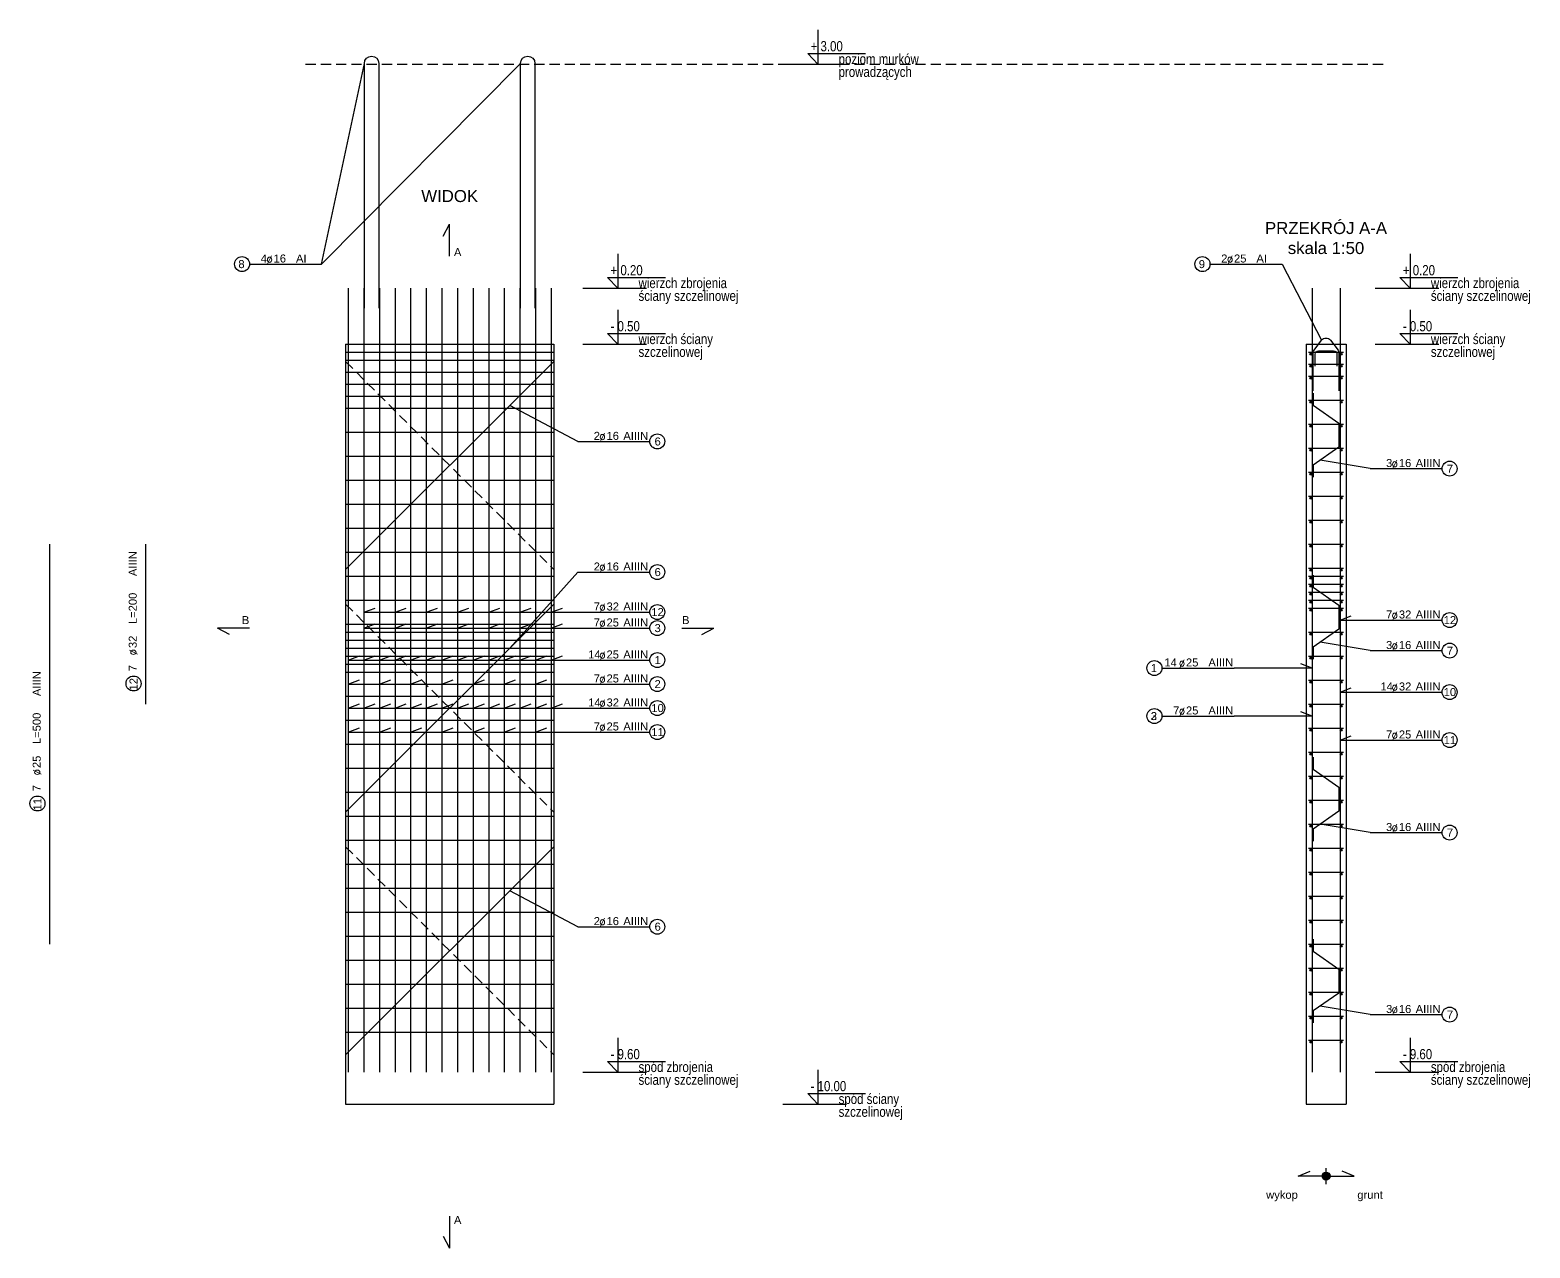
# Model space of a CAD drawing. Extents: x -5033 to 9347, y -16423 to -2430.
# Drawn here: x -1394 to 480, y -12523 to -11000 of the extents above; entities that cross this region are included whole.
import ezdxf
from ezdxf.enums import TextEntityAlignment as Align

# ---------------------------------------------------------------- set-up
doc = ezdxf.new("R2010")
doc.units = 0
doc.header["$MEASUREMENT"] = 0
doc.linetypes.add('DASHED', pattern=[19.05, 12.7, -6.35])
for name, color, linetype in [('__SOL-KOTY_WYSOKOSCIOWE', 4, 'CONTINUOUS'), ('__SOL-OPISY', 4, 'CONTINUOUS'), ('__SOL-PRZERYWANA', 253, 'DASHED'), ('__SOL-WIDOK', 4, 'CONTINUOUS'), ('__SOL-ZBROJENIE', 3, 'CONTINUOUS')]:
    doc.layers.add(name, color=color, linetype=linetype)
doc.styles.add('ARIAL', font='arial.ttf', dxfattribs={"height": 2.5})
doc.styles.add('SIMPLEX', font='SIMPLEX.SHX', dxfattribs={"width": 0.8})
doc.styles.get("Standard").update_dxf_attribs({"font": 'arial.ttf'})

# ---------------------------------------------------------------- blocks, each defined once
blk = doc.blocks.new('OPIS_PRET_BEZ_LINII')
at = {"layer": '__SOL-OPISY'}
blk.add_circle((25.7, 0), 9.36, dxfattribs=at)
at = {"layer": '__SOL-OPISY', "style": 'SIMPLEX', "width": 0.9}
blk.add_text(' %%c ', height=10, dxfattribs=at).set_placement((64.7, -4.8), align=Align.CENTER)
at = {"layer": '__SOL-OPISY', "style": 'ARIAL', "width": 0.8}
blk.add_attdef('NUMER', text='', height=10, dxfattribs=at).set_placement((25.7, 0), align=Align.MIDDLE)
blk.add_attdef('ILOSC', text='', height=10, dxfattribs=at).set_placement((56.9, -5.1), align=Align.RIGHT)
for tag, p in [('SREDNICA', (71, -5.1)), ('DLUGOSC', (95.1, -5.2)), ('STAL', (144.7, -5.2))]:
    blk.add_attdef(tag, p, '', height=10, dxfattribs=at)
blk = doc.blocks.new('OPIS_PRAWY')
at = {"layer": '__SOL-OPISY'}
blk.add_line((0, 0), (90, 0), dxfattribs=at)
blk.add_circle((99.4, 0), 9.36, dxfattribs=at)
at = {"layer": '__SOL-OPISY', "style": 'SIMPLEX', "width": 0.9}
blk.add_text(' %%c ', height=10, dxfattribs=at).set_placement((20.9, 0.5))
at = {"layer": '__SOL-OPISY', "style": 'ARIAL', "width": 0.8}
blk.add_attdef('ILOSC', text='', height=10, dxfattribs=at).set_placement((27.1, 0.1), align=Align.RIGHT)
for tag, p in [('SREDNICA', (35.4, 0.1)), ('STAL', (58.4, 0.5))]:
    blk.add_attdef(tag, p, '', height=10, dxfattribs=at)
for tag, p in [('NUMER', (99.4, 0)), ('DLUGOSC', (52.8, -6.1))]:
    blk.add_attdef(tag, text='', height=10, dxfattribs=at).set_placement(p, align=Align.MIDDLE)
blk = doc.blocks.new('OPIS_LEWY')
at = {"layer": '__SOL-OPISY'}
blk.add_line((-90, 0), (0, 0), dxfattribs=at)
blk.add_circle((-99.4, 0), 9.36, dxfattribs=at)
at = {"layer": '__SOL-OPISY', "style": 'SIMPLEX', "width": 0.9}
blk.add_text(' %%c ', height=10, dxfattribs=at).set_placement((-75, 0.5))
at = {"layer": '__SOL-OPISY', "style": 'ARIAL', "width": 0.8}
for tag, p in [('NUMER', (-99.4, 0)), ('DLUGOSC', (-58.9, -6.6))]:
    blk.add_attdef(tag, text='', height=10, dxfattribs=at).set_placement(p, align=Align.MIDDLE)
blk.add_attdef('ILOSC', text='', height=10, dxfattribs=at).set_placement((-74, 0.1), align=Align.RIGHT)
for tag, p in [('SREDNICA', (-65.8, 0.1)), ('STAL', (-42.7, 0.3))]:
    blk.add_attdef(tag, p, '', height=10, dxfattribs=at)
blk = doc.blocks.new('KOTA')
at = {"layer": '__SOL-KOTY_WYSOKOSCIOWE'}
for p, q in [((0, 33.4), (0, 0)), ((-34, 0), (28, 0)), ((0, 0), (-9.9, 10.4)), ((-9.9, 10.4), (46.5, 10.4))]:
    blk.add_line(p, q, dxfattribs=at)
at = {"layer": '__SOL-KOTY_WYSOKOSCIOWE', "style": 'ARIAL', "width": 0.8}
blk.add_attdef('RZEDNA', (500.5, 15.9), '', height=10.4, dxfattribs=at)

msp = doc.modelspace()

# ---------------------------------------------------------------- hatches: boundary and pattern name
at = {"layer": '__SOL-OPISY'}
msp.add_hatch(color=256, dxfattribs=at).paths.add_polyline_path([(230, -12433, 1), (220, -12433, 1)])
at = {"layer": '__SOL-ZBROJENIE'}
for points in [[(207.2, -11405.5, 1), (204.8, -11405.5, 1)], [(245.2, -11405.5, 1), (242.8, -11405.5, 1)], [(207.2, -11420.5, 1), (204.8, -11420.5, 1)], [(245.2, -11420.5, 1), (242.8, -11420.5, 1)], [(207.2, -11435.5, 1), (204.8, -11435.5, 1)], [(245.2, -11435.5, 1), (242.8, -11435.5, 1)], [(207.2, -11465.5, 1), (204.8, -11465.5, 1)], [(245.2, -11465.5, 1), (242.8, -11465.5, 1)], [(207.2, -11495.5, 1), (204.8, -11495.5, 1)], [(245.2, -11495.5, 1), (242.8, -11495.5, 1)], [(207.2, -11525.5, 1), (204.8, -11525.5, 1)], [(245.2, -11525.5, 1), (242.8, -11525.5, 1)], [(207.2, -11555.5, 1), (204.8, -11555.5, 1)], [(245.2, -11555.5, 1), (242.8, -11555.5, 1)], [(207.2, -11585.5, 1), (204.8, -11585.5, 1)], [(245.2, -11585.5, 1), (242.8, -11585.5, 1)], [(207.2, -11615.5, 1), (204.8, -11615.5, 1)], [(245.2, -11615.5, 1), (242.8, -11615.5, 1)], [(207.2, -11645.5, 1), (204.8, -11645.5, 1)], [(245.2, -11645.5, 1), (242.8, -11645.5, 1)], [(207.2, -11675.5, 1), (204.8, -11675.5, 1)], [(245.2, -11675.5, 1), (242.8, -11675.5, 1)], [(207.2, -11685.5, 1), (204.8, -11685.5, 1)], [(207.2, -11695.5, 1), (204.8, -11695.5, 1)], [(245.2, -11685.5, 1), (242.8, -11685.5, 1)], [(245.2, -11695.5, 1), (242.8, -11695.5, 1)], [(207.2, -11705.5, 1), (204.8, -11705.5, 1)], [(245.2, -11705.5, 1), (242.8, -11705.5, 1)], [(207.2, -11715.5, 1), (204.8, -11715.5, 1)], [(207.2, -11725.5, 1), (204.8, -11725.5, 1)], [(245.2, -11715.5, 1), (242.8, -11715.5, 1)], [(245.2, -11725.5, 1), (242.8, -11725.5, 1)], [(207.2, -11755.5, 1), (204.8, -11755.5, 1)], [(245.2, -11755.5, 1), (242.8, -11755.5, 1)], [(207.2, -11785.5, 1), (204.8, -11785.5, 1)], [(245.2, -11785.5, 1), (242.8, -11785.5, 1)], [(207.2, -11815.5, 1), (204.8, -11815.5, 1)], [(245.2, -11815.5, 1), (242.8, -11815.5, 1)], [(207.2, -11845.5, 1), (204.8, -11845.5, 1)], [(245.2, -11845.5, 1), (242.8, -11845.5, 1)], [(207.2, -11875.5, 1), (204.8, -11875.5, 1)], [(245.2, -11875.5, 1), (242.8, -11875.5, 1)], [(207.2, -11905.5, 1), (204.8, -11905.5, 1)], [(245.2, -11905.5, 1), (242.8, -11905.5, 1)], [(207.2, -11935.5, 1), (204.8, -11935.5, 1)], [(245.2, -11935.5, 1), (242.8, -11935.5, 1)], [(207.2, -11965.5, 1), (204.8, -11965.5, 1)], [(245.2, -11965.5, 1), (242.8, -11965.5, 1)], [(207.2, -11995.5, 1), (204.8, -11995.5, 1)], [(245.2, -11995.5, 1), (242.8, -11995.5, 1)], [(207.2, -12025.5, 1), (204.8, -12025.5, 1)], [(245.2, -12025.5, 1), (242.8, -12025.5, 1)], [(207.2, -12055.5, 1), (204.8, -12055.5, 1)], [(245.2, -12055.5, 1), (242.8, -12055.5, 1)], [(207.2, -12085.5, 1), (204.8, -12085.5, 1)], [(245.2, -12085.5, 1), (242.8, -12085.5, 1)], [(207.2, -12115.5, 1), (204.8, -12115.5, 1)], [(245.2, -12115.5, 1), (242.8, -12115.5, 1)], [(207.2, -12145.5, 1), (204.8, -12145.5, 1)], [(245.2, -12145.5, 1), (242.8, -12145.5, 1)], [(207.2, -12175.5, 1), (204.8, -12175.5, 1)], [(245.2, -12175.5, 1), (242.8, -12175.5, 1)], [(207.2, -12205.5, 1), (204.8, -12205.5, 1)], [(245.2, -12205.5, 1), (242.8, -12205.5, 1)], [(207.2, -12235.5, 1), (204.8, -12235.5, 1)], [(245.2, -12235.5, 1), (242.8, -12235.5, 1)], [(207.2, -12265.5, 1), (204.8, -12265.5, 1)], [(245.2, -12265.5, 1), (242.8, -12265.5, 1)]]:
    msp.add_hatch(color=256, dxfattribs=at).paths.add_polyline_path(points)

# ---------------------------------------------------------------- linework, layer by layer
at = {"layer": '__SOL-OPISY'}
for p, q in [((-1030, -11293), (-976.5, -11042)), ((-1030, -11293), (-781.5, -11042)), ((-878, -11258), (-870, -11243)), ((-870, -11283), (-870, -11243)), ((170, -11293), (219.4, -11387.9)), ((-710, -11514.7), (-795, -11469.7)), ((280, -11548.7), (217.52, -11538.2)), ((-710, -11678), (-795, -11773)), ((-977.25, -11728), (-963.15, -11722.9)), ((-977.25, -11728), (-710, -11728)), ((-938.25, -11728), (-924.15, -11722.9)), ((-899.25, -11728), (-885.15, -11722.9)), ((-860.25, -11728), (-846.15, -11722.9)), ((-821.25, -11728), (-807.15, -11722.9)), ((-782.25, -11728), (-768.15, -11722.9)), ((-743.25, -11728), (-729.15, -11722.9)), ((-1120, -11748), (-1160, -11748)), ((-1145, -11756), (-1160, -11748)), ((-977.25, -11748), (-963.15, -11742.9)), ((-977.25, -11748), (-710, -11748)), ((-938.25, -11748), (-924.15, -11742.9)), ((-899.25, -11748), (-885.15, -11742.9)), ((-860.25, -11748), (-846.15, -11742.9)), ((-821.25, -11748), (-807.15, -11742.9)), ((-782.25, -11748), (-768.15, -11742.9)), ((-743.25, -11748), (-729.15, -11742.9)), ((-580, -11748), (-540, -11748)), ((-555, -11756), (-540, -11748)), ((242.5, -11738), (256.6, -11732.9)), ((242.5, -11738), (280, -11738)), ((280, -11776.2), (217.52, -11765.7)), ((-996.75, -11788), (-982.65, -11782.9)), ((-996.75, -11788), (-710, -11788)), ((-977.25, -11788), (-963.15, -11782.9)), ((-957.75, -11788), (-943.65, -11782.9)), ((-938.25, -11788), (-924.15, -11782.9)), ((-918.75, -11788), (-904.65, -11782.9)), ((-899.25, -11788), (-885.15, -11782.9)), ((-879.75, -11788), (-865.65, -11782.9)), ((-860.25, -11788), (-846.15, -11782.9)), ((-840.75, -11788), (-826.65, -11782.9)), ((-821.25, -11788), (-807.15, -11782.9)), ((-801.75, -11788), (-787.65, -11782.9)), ((-782.25, -11788), (-768.15, -11782.9)), ((-762.75, -11788), (-748.65, -11782.9)), ((-743.25, -11788), (-729.15, -11782.9)), ((207.5, -11798), (110, -11798)), ((207.5, -11798), (193.41, -11792.9)), ((-996.75, -11818), (-982.65, -11812.9)), ((-996.75, -11818), (-710, -11818)), ((-957.75, -11818), (-943.65, -11812.9)), ((-918.75, -11818), (-904.65, -11812.9)), ((-879.75, -11818), (-865.65, -11812.9)), ((-840.75, -11818), (-826.65, -11812.9)), ((-801.75, -11818), (-787.65, -11812.9)), ((-762.75, -11818), (-748.65, -11812.9)), ((242.5, -11828), (256.6, -11822.9)), ((-996.75, -11848), (-982.65, -11842.9)), ((-977.25, -11848), (-963.15, -11842.9)), ((-957.75, -11848), (-943.65, -11842.9)), ((-938.25, -11848), (-924.15, -11842.9)), ((-918.75, -11848), (-904.65, -11842.9)), ((-899.25, -11848), (-885.15, -11842.9)), ((-879.75, -11848), (-865.65, -11842.9)), ((-860.25, -11848), (-846.15, -11842.9)), ((-840.75, -11848), (-826.65, -11842.9)), ((-821.25, -11848), (-807.15, -11842.9)), ((-801.75, -11848), (-787.65, -11842.9)), ((-782.25, -11848), (-768.15, -11842.9)), ((-762.75, -11848), (-748.65, -11842.9)), ((-743.25, -11848), (-729.15, -11842.9)), ((242.5, -11828), (280, -11828)), ((-996.75, -11848), (-710, -11848)), ((207.5, -11858), (110, -11858)), ((207.5, -11858), (110, -11858)), ((207.5, -11858), (193.41, -11852.9)), ((207.5, -11858), (193.41, -11852.9)), ((-996.75, -11878), (-982.65, -11872.9)), ((-996.75, -11878), (-710, -11878)), ((-957.75, -11878), (-943.65, -11872.9)), ((-918.75, -11878), (-904.65, -11872.9)), ((-879.75, -11878), (-865.65, -11872.9)), ((-840.75, -11878), (-826.65, -11872.9)), ((-801.75, -11878), (-787.65, -11872.9)), ((-762.75, -11878), (-748.65, -11872.9)), ((242.5, -11888), (256.6, -11882.9)), ((242.5, -11888), (280, -11888)), ((280, -12003.7), (217.52, -11993.2)), ((-710, -12121.3), (-795, -12076.3)), ((280, -12231.2), (217.52, -12220.7)), ((225, -12443), (225, -12423)), ((190, -12433), (205, -12427)), ((225, -12433), (190, -12433)), ((225, -12433), (260, -12433)), ((260, -12433), (245, -12427)), ((-870, -12483), (-870, -12523)), ((-878, -12508), (-870, -12523))]:
    msp.add_line(p, q, dxfattribs=at)
msp.add_circle((225, -12433), 5, dxfattribs=at)
at = {"layer": '__SOL-PRZERYWANA'}
msp.add_line((-1050, -11043), (300, -11043), dxfattribs=at)
for points in [[(-1000, -11394.7), (-1000, -11414.7), (-740, -11674.7), (-740, -11694.7)], [(-1000, -11698), (-1000, -11718), (-740, -11978), (-740, -11998)], [(-1000, -12001.3), (-1000, -12021.3), (-740, -12281.3), (-740, -12301.3)]]:
    msp.add_lwpolyline(points, dxfattribs=at)
at = {"layer": '__SOL-WIDOK'}
for p, q in [((-1000, -11393), (-1000, -12343)), ((-1000, -11393), (-740, -11393)), ((-740, -11393), (-740, -12343)), ((200, -11393), (200, -12343)), ((200, -11393), (250, -11393)), ((250, -11393), (250, -12343)), ((-1000, -12343), (-740, -12343)), ((200, -12343), (250, -12343))]:
    msp.add_line(p, q, dxfattribs=at)
at = {"layer": '__SOL-ZBROJENIE'}
for p, q in [((-996.75, -11323), (-996.75, -12303)), ((-977.25, -11323), (-977.25, -12303)), ((-957.75, -11323), (-957.75, -12303)), ((-938.25, -11323), (-938.25, -12303)), ((-918.75, -11323), (-918.75, -12303)), ((-899.25, -11323), (-899.25, -12303)), ((-879.75, -11323), (-879.75, -12303)), ((-860.25, -11323), (-860.25, -12303)), ((-840.75, -11323), (-840.75, -12303)), ((-821.25, -11323), (-821.25, -12303)), ((-801.75, -11323), (-801.75, -12303)), ((-782.25, -11323), (-782.25, -12303)), ((-762.75, -11323), (-762.75, -12303)), ((-743.25, -11323), (-743.25, -12303)), ((207.5, -11323), (207.5, -12303)), ((242.5, -11323), (242.5, -12303)), ((-1000, -11403), (-740, -11403)), ((-1000, -11413), (-740, -11413)), ((203, -11403), (247, -11403)), ((-1000, -11428), (-740, -11428)), ((203, -11418), (247, -11418)), ((-1000, -11443), (-740, -11443)), ((203, -11433), (247, -11433)), ((-1000, -11458), (-740, -11458)), ((203, -11463), (247, -11463)), ((-1000, -11473), (-740, -11473)), ((-1000, -11503), (-740, -11503)), ((203, -11493), (247, -11493)), ((203, -11523), (247, -11523)), ((-1000, -11533), (-740, -11533)), ((-1000, -11563), (-740, -11563)), ((203, -11553), (247, -11553)), ((-1000, -11593), (-740, -11593)), ((203, -11583), (247, -11583)), ((203, -11613), (247, -11613)), ((-1000, -11623), (-740, -11623)), ((-1370, -11643), (-1370, -12143)), ((-1250, -11643), (-1250, -11843)), ((-1000, -11653), (-740, -11653)), ((203, -11643), (247, -11643)), ((203, -11673), (247, -11673)), ((-1000, -11683), (-740, -11683)), ((203, -11683), (247, -11683)), ((203, -11693), (247, -11693)), ((-1000, -11713), (-740, -11713)), ((203, -11703), (247, -11703)), ((203, -11713), (247, -11713)), ((203, -11723), (247, -11723)), ((-1000, -11743), (-740, -11743)), ((-1000, -11753), (-740, -11753)), ((-1000, -11763), (-740, -11763)), ((203, -11753), (247, -11753)), ((-1000, -11773), (-740, -11773)), ((-1000, -11783), (-740, -11783)), ((203, -11783), (247, -11783)), ((-1000, -11793), (-740, -11793)), ((-1000, -11803), (-740, -11803)), ((203, -11813), (247, -11813)), ((-1000, -11833), (-740, -11833)), ((203, -11843), (247, -11843)), ((-1000, -11863), (-740, -11863)), ((203, -11873), (247, -11873)), ((-1000, -11893), (-740, -11893)), ((203, -11903), (247, -11903)), ((-1000, -11923), (-740, -11923)), ((203, -11933), (247, -11933)), ((-1000, -11953), (-740, -11953)), ((203, -11963), (247, -11963)), ((-1000, -11983), (-740, -11983)), ((203, -11993), (247, -11993)), ((-1000, -12013), (-740, -12013)), ((203, -12023), (247, -12023)), ((-1000, -12043), (-740, -12043)), ((203, -12053), (247, -12053)), ((-1000, -12073), (-740, -12073)), ((203, -12083), (247, -12083)), ((-1000, -12103), (-740, -12103)), ((203, -12113), (247, -12113)), ((-1000, -12133), (-740, -12133)), ((203, -12143), (247, -12143)), ((-1000, -12163), (-740, -12163)), ((203, -12173), (247, -12173)), ((-1000, -12193), (-740, -12193)), ((203, -12203), (247, -12203)), ((-1000, -12223), (-740, -12223)), ((203, -12233), (247, -12233)), ((-1000, -12253), (-740, -12253)), ((203, -12263), (247, -12263))]:
    msp.add_line(p, q, dxfattribs=at)
for points in [[(-976.5, -11347.9), (-976.5, -11042, -1), (-958.5, -11042), (-958.5, -11347.9)], [(-781.5, -11347.9), (-781.5, -11042, -1), (-763.5, -11042), (-763.5, -11347.9)], [(209, -11451.5), (209, -11403, -0.16), (210, -11400.4), (219.4, -11387.9, -0.45), (230.6, -11387.9), (240, -11400.4, -0.16), (241, -11403), (241, -11451.5)], [(211.5, -11420.5), (211.5, -11405.5, -0.48), (215.5, -11401.5), (234.5, -11401.5, -0.48), (238.5, -11405.5), (238.5, -11420.5)]]:
    msp.add_lwpolyline(points, format="xyb", dxfattribs=at)
for points in [[(-740, -11394.7), (-740, -11414.7), (-1000, -11674.7), (-1000, -11694.7)], [(209, -11454.3), (209, -11469.3), (241, -11491.8), (241, -11521.8), (209, -11544.2), (209, -11559.2)], [(209, -11681.8), (209, -11696.8), (241, -11719.2), (241, -11749.2), (209, -11771.7), (209, -11786.7)], [(-740, -11698), (-740, -11718), (-1000, -11978), (-1000, -11998)], [(209, -11909.3), (209, -11924.3), (241, -11946.8), (241, -11976.8), (209, -11999.2), (209, -12014.2)], [(-740, -12001.3), (-740, -12021.3), (-1000, -12281.3), (-1000, -12301.3)], [(209, -12136.8), (209, -12151.8), (241, -12174.2), (241, -12204.2), (209, -12226.7), (209, -12241.7)]]:
    msp.add_lwpolyline(points, dxfattribs=at)
for centre in [(206, -11405.5), (244, -11405.5), (206, -11420.5), (244, -11420.5), (206, -11435.5), (244, -11435.5), (206, -11465.5), (244, -11465.5), (206, -11495.5), (244, -11495.5), (206, -11525.5), (244, -11525.5), (206, -11555.5), (244, -11555.5), (206, -11585.5), (244, -11585.5), (206, -11615.5), (244, -11615.5), (206, -11645.5), (244, -11645.5), (206, -11675.5), (244, -11675.5), (206, -11685.5), (206, -11695.5), (244, -11685.5), (244, -11695.5), (206, -11705.5), (244, -11705.5), (206, -11715.5), (206, -11725.5), (244, -11715.5), (244, -11725.5), (206, -11755.5), (244, -11755.5), (206, -11785.5), (244, -11785.5), (206, -11815.5), (244, -11815.5), (206, -11845.5), (244, -11845.5), (206, -11875.5), (244, -11875.5), (206, -11905.5), (244, -11905.5), (206, -11935.5), (244, -11935.5), (206, -11965.5), (244, -11965.5), (206, -11995.5), (244, -11995.5), (206, -12025.5), (244, -12025.5), (206, -12055.5), (244, -12055.5), (206, -12085.5), (244, -12085.5), (206, -12115.5), (244, -12115.5), (206, -12145.5), (244, -12145.5), (206, -12175.5), (244, -12175.5), (206, -12205.5), (244, -12205.5), (206, -12235.5), (244, -12235.5), (206, -12265.5), (244, -12265.5)]:
    msp.add_circle(centre, 1.2, dxfattribs=at)

# ---------------------------------------------------------------- block references
at = {"layer": '__SOL-KOTY_WYSOKOSCIOWE'}
ref = msp.add_blockref('KOTA', (-410, -11043), dxfattribs=dict(at, xscale=1.28, yscale=1.28, zscale=1.28))
ref.add_attrib('RZEDNA', '+ 3.00', (-419, -11027), dxfattribs={"height": 12.8, "style": 'ARIAL', "width": 0.8})
ref.add_attrib('OPIS1', 'poziom murków', (-384, -11043), dxfattribs={"height": 12.8, "style": 'ARIAL', "width": 0.8})
ref.add_attrib('OPIS2', 'prowadzących', (-384, -11059), dxfattribs={"height": 12.8, "style": 'ARIAL', "width": 0.8})
ref = msp.add_blockref('KOTA', (-660, -11323), dxfattribs=dict(at, xscale=1.28, yscale=1.28, zscale=1.28))
ref.add_attrib('RZEDNA', '+ 0.20', (-669, -11307), dxfattribs={"height": 12.8, "style": 'ARIAL', "width": 0.8})
ref.add_attrib('OPIS1', 'wierzch zbrojenia', (-634, -11323), dxfattribs={"height": 12.8, "style": 'ARIAL', "width": 0.8})
ref.add_attrib('OPIS2', 'ściany szczelinowej', (-634, -11339), dxfattribs={"height": 12.8, "style": 'ARIAL', "width": 0.8})
ref = msp.add_blockref('KOTA', (330, -11323), dxfattribs=dict(at, xscale=1.28, yscale=1.28, zscale=1.28))
ref.add_attrib('RZEDNA', '+ 0.20', (321, -11307), dxfattribs={"height": 12.8, "style": 'ARIAL', "width": 0.8})
ref.add_attrib('OPIS1', 'wierzch zbrojenia', (356, -11323), dxfattribs={"height": 12.8, "style": 'ARIAL', "width": 0.8})
ref.add_attrib('OPIS2', 'ściany szczelinowej', (356, -11339), dxfattribs={"height": 12.8, "style": 'ARIAL', "width": 0.8})
ref = msp.add_blockref('KOTA', (-660, -11393), dxfattribs=dict(at, xscale=1.28, yscale=1.28, zscale=1.28))
ref.add_attrib('RZEDNA', '- 0.50', (-669, -11377), dxfattribs={"height": 12.8, "style": 'ARIAL', "width": 0.8})
ref.add_attrib('OPIS1', 'wierzch ściany', (-634, -11393), dxfattribs={"height": 12.8, "style": 'ARIAL', "width": 0.8})
ref.add_attrib('OPIS2', 'szczelinowej', (-634, -11409), dxfattribs={"height": 12.8, "style": 'ARIAL', "width": 0.8})
ref = msp.add_blockref('KOTA', (330, -11393), dxfattribs=dict(at, xscale=1.28, yscale=1.28, zscale=1.28))
ref.add_attrib('RZEDNA', '- 0.50', (321, -11377), dxfattribs={"height": 12.8, "style": 'ARIAL', "width": 0.8})
ref.add_attrib('OPIS1', 'wierzch ściany', (356, -11393), dxfattribs={"height": 12.8, "style": 'ARIAL', "width": 0.8})
ref.add_attrib('OPIS2', 'szczelinowej', (356, -11409), dxfattribs={"height": 12.8, "style": 'ARIAL', "width": 0.8})
ref = msp.add_blockref('KOTA', (-660, -12303), dxfattribs=dict(at, xscale=1.28, yscale=1.28, zscale=1.28))
ref.add_attrib('RZEDNA', '- 9.60', (-669, -12287), dxfattribs={"height": 12.8, "style": 'ARIAL', "width": 0.8})
ref.add_attrib('OPIS1', 'spód zbrojenia', (-634, -12303), dxfattribs={"height": 12.8, "style": 'ARIAL', "width": 0.8})
ref.add_attrib('OPIS2', 'ściany szczelinowej', (-634, -12319), dxfattribs={"height": 12.8, "style": 'ARIAL', "width": 0.8})
ref = msp.add_blockref('KOTA', (330, -12303), dxfattribs=dict(at, xscale=1.28, yscale=1.28, zscale=1.28))
ref.add_attrib('RZEDNA', '- 9.60', (321, -12287), dxfattribs={"height": 12.8, "style": 'ARIAL', "width": 0.8})
ref.add_attrib('OPIS1', 'spód zbrojenia', (356, -12303), dxfattribs={"height": 12.8, "style": 'ARIAL', "width": 0.8})
ref.add_attrib('OPIS2', 'ściany szczelinowej', (356, -12319), dxfattribs={"height": 12.8, "style": 'ARIAL', "width": 0.8})
ref = msp.add_blockref('KOTA', (-410, -12343), dxfattribs=dict(at, xscale=1.28, yscale=1.28, zscale=1.28))
ref.add_attrib('RZEDNA', '- 10.00', (-419, -12327), dxfattribs={"height": 12.8, "style": 'ARIAL', "width": 0.8})
ref.add_attrib('OPIS1', 'spód ściany', (-384, -12343), dxfattribs={"height": 12.8, "style": 'ARIAL', "width": 0.8})
ref.add_attrib('OPIS2', 'szczelinowej', (-384, -12359), dxfattribs={"height": 12.8, "style": 'ARIAL', "width": 0.8})
at = {"layer": '__SOL-OPISY'}
ref = msp.add_blockref('OPIS_LEWY', (-1030, -11293), dxfattribs=at)
ref.add_attrib('ILOSC', '4', (-1106, -11291), dxfattribs={"height": 10, "style": 'ARIAL'})
ref.add_attrib('SREDNICA', '16', (-1090, -11291), dxfattribs={"height": 10, "style": 'ARIAL'})
ref.add_attrib('STAL', 'AI', (-1062, -11291), dxfattribs={"height": 10, "style": 'ARIAL'})
ref.add_attrib('NUMER', '8', (-1134, -11298), dxfattribs={"height": 10, "style": 'ARIAL'})
ref = msp.add_blockref('OPIS_LEWY', (170, -11293), dxfattribs=at)
ref.add_attrib('ILOSC', '2', (94, -11291), dxfattribs={"height": 10, "style": 'ARIAL'})
ref.add_attrib('SREDNICA', '25', (110, -11291), dxfattribs={"height": 10, "style": 'ARIAL'})
ref.add_attrib('STAL', 'AI', (138, -11291), dxfattribs={"height": 10, "style": 'ARIAL'})
ref.add_attrib('NUMER', '9', (66, -11298), dxfattribs={"height": 10, "style": 'ARIAL'})
ref = msp.add_blockref('OPIS_PRAWY', (-710, -11514.7), dxfattribs=at)
ref.add_attrib('ILOSC', '2', (-690, -11512.7), dxfattribs={"height": 10, "style": 'ARIAL'})
ref.add_attrib('SREDNICA', '16', (-674, -11512.7), dxfattribs={"height": 10, "style": 'ARIAL'})
ref.add_attrib('STAL', 'AIIIN', (-653, -11512.7), dxfattribs={"height": 10, "style": 'ARIAL'})
ref.add_attrib('NUMER', '6', (-614, -11519.7), dxfattribs={"height": 10, "style": 'ARIAL'})
ref = msp.add_blockref('OPIS_PRAWY', (280, -11548.7), dxfattribs=at)
ref.add_attrib('ILOSC', '3', (300, -11546.7), dxfattribs={"height": 10, "style": 'ARIAL'})
ref.add_attrib('SREDNICA', '16', (316, -11546.7), dxfattribs={"height": 10, "style": 'ARIAL'})
ref.add_attrib('STAL', 'AIIIN', (337, -11546.7), dxfattribs={"height": 10, "style": 'ARIAL'})
ref.add_attrib('NUMER', '7', (376, -11553.7), dxfattribs={"height": 10, "style": 'ARIAL'})
ref = msp.add_blockref('OPIS_PRET_BEZ_LINII', (-1265, -11843), dxfattribs=dict(at, rotation=90))
ref.add_attrib('NUMER', '12', (-1260, -11826), dxfattribs={"height": 10, "rotation": 90, "style": 'ARIAL'})
ref.add_attrib('ILOSC', '7', (-1261, -11802), dxfattribs={"height": 10, "rotation": 90, "style": 'ARIAL'})
ref.add_attrib('SREDNICA', '32', (-1261, -11773), dxfattribs={"height": 10, "rotation": 90, "style": 'ARIAL'})
ref.add_attrib('DLUGOSC', 'L=200', (-1261, -11743), dxfattribs={"height": 10, "rotation": 90, "style": 'ARIAL'})
ref.add_attrib('STAL', 'AIIIN', (-1261, -11683), dxfattribs={"height": 10, "rotation": 90, "style": 'ARIAL'})
ref = msp.add_blockref('OPIS_PRAWY', (-710, -11678), dxfattribs=at)
ref.add_attrib('ILOSC', '2', (-690, -11676), dxfattribs={"height": 10, "style": 'ARIAL'})
ref.add_attrib('SREDNICA', '16', (-674, -11676), dxfattribs={"height": 10, "style": 'ARIAL'})
ref.add_attrib('STAL', 'AIIIN', (-653, -11676), dxfattribs={"height": 10, "style": 'ARIAL'})
ref.add_attrib('NUMER', '6', (-614, -11683), dxfattribs={"height": 10, "style": 'ARIAL'})
ref = msp.add_blockref('OPIS_PRAWY', (-710, -11728), dxfattribs=at)
ref.add_attrib('ILOSC', '7', (-690, -11726), dxfattribs={"height": 10, "style": 'ARIAL'})
ref.add_attrib('SREDNICA', '32', (-674, -11726), dxfattribs={"height": 10, "style": 'ARIAL'})
ref.add_attrib('STAL', 'AIIIN', (-653, -11726), dxfattribs={"height": 10, "style": 'ARIAL'})
ref.add_attrib('NUMER', '12', (-618, -11733), dxfattribs={"height": 10, "style": 'ARIAL'})
ref = msp.add_blockref('OPIS_PRAWY', (280, -11738), dxfattribs=at)
ref.add_attrib('ILOSC', '7', (300, -11736), dxfattribs={"height": 10, "style": 'ARIAL'})
ref.add_attrib('SREDNICA', '32', (316, -11736), dxfattribs={"height": 10, "style": 'ARIAL'})
ref.add_attrib('STAL', 'AIIIN', (337, -11736), dxfattribs={"height": 10, "style": 'ARIAL'})
ref.add_attrib('NUMER', '12', (372, -11743), dxfattribs={"height": 10, "style": 'ARIAL'})
ref = msp.add_blockref('OPIS_PRAWY', (-710, -11748), dxfattribs=at)
ref.add_attrib('ILOSC', '7', (-690, -11746), dxfattribs={"height": 10, "style": 'ARIAL'})
ref.add_attrib('SREDNICA', '25', (-674, -11746), dxfattribs={"height": 10, "style": 'ARIAL'})
ref.add_attrib('STAL', 'AIIIN', (-653, -11746), dxfattribs={"height": 10, "style": 'ARIAL'})
ref.add_attrib('NUMER', '3', (-614, -11753), dxfattribs={"height": 10, "style": 'ARIAL'})
ref = msp.add_blockref('OPIS_PRAWY', (280, -11776.2), dxfattribs=at)
ref.add_attrib('ILOSC', '3', (300, -11774.2), dxfattribs={"height": 10, "style": 'ARIAL'})
ref.add_attrib('SREDNICA', '16', (316, -11774.2), dxfattribs={"height": 10, "style": 'ARIAL'})
ref.add_attrib('STAL', 'AIIIN', (337, -11774.2), dxfattribs={"height": 10, "style": 'ARIAL'})
ref.add_attrib('NUMER', '7', (376, -11781.2), dxfattribs={"height": 10, "style": 'ARIAL'})
ref = msp.add_blockref('OPIS_PRAWY', (-710, -11788), dxfattribs=at)
ref.add_attrib('ILOSC', '14', (-697, -11786), dxfattribs={"height": 10, "style": 'ARIAL'})
ref.add_attrib('SREDNICA', '25', (-674, -11786), dxfattribs={"height": 10, "style": 'ARIAL'})
ref.add_attrib('STAL', 'AIIIN', (-653, -11786), dxfattribs={"height": 10, "style": 'ARIAL'})
ref.add_attrib('NUMER', '1', (-614, -11793), dxfattribs={"height": 10, "style": 'ARIAL'})
ref = msp.add_blockref('OPIS_LEWY', (110, -11798), dxfattribs=at)
ref.add_attrib('ILOSC', '14', (23, -11796), dxfattribs={"height": 10, "style": 'ARIAL'})
ref.add_attrib('SREDNICA', '25', (50, -11796), dxfattribs={"height": 10, "style": 'ARIAL'})
ref.add_attrib('STAL', 'AIIIN', (78, -11796), dxfattribs={"height": 10, "style": 'ARIAL'})
ref.add_attrib('NUMER', '1', (6, -11803), dxfattribs={"height": 10, "style": 'ARIAL'})
ref = msp.add_blockref('OPIS_PRET_BEZ_LINII', (-1385, -11993), dxfattribs=dict(at, rotation=90))
ref.add_attrib('NUMER', '11', (-1380, -11976), dxfattribs={"height": 10, "rotation": 90, "style": 'ARIAL'})
ref.add_attrib('ILOSC', '7', (-1381, -11952), dxfattribs={"height": 10, "rotation": 90, "style": 'ARIAL'})
ref.add_attrib('SREDNICA', '25', (-1381, -11923), dxfattribs={"height": 10, "rotation": 90, "style": 'ARIAL'})
ref.add_attrib('DLUGOSC', 'L=500', (-1381, -11893), dxfattribs={"height": 10, "rotation": 90, "style": 'ARIAL'})
ref.add_attrib('STAL', 'AIIIN', (-1381, -11833), dxfattribs={"height": 10, "rotation": 90, "style": 'ARIAL'})
ref = msp.add_blockref('OPIS_PRAWY', (-710, -11818), dxfattribs=at)
ref.add_attrib('ILOSC', '7', (-690, -11816), dxfattribs={"height": 10, "style": 'ARIAL'})
ref.add_attrib('SREDNICA', '25', (-674, -11816), dxfattribs={"height": 10, "style": 'ARIAL'})
ref.add_attrib('STAL', 'AIIIN', (-653, -11816), dxfattribs={"height": 10, "style": 'ARIAL'})
ref.add_attrib('NUMER', '2', (-614, -11823), dxfattribs={"height": 10, "style": 'ARIAL'})
ref = msp.add_blockref('OPIS_PRAWY', (280, -11828), dxfattribs=at)
ref.add_attrib('ILOSC', '14', (293, -11826), dxfattribs={"height": 10, "style": 'ARIAL'})
ref.add_attrib('SREDNICA', '32', (316, -11826), dxfattribs={"height": 10, "style": 'ARIAL'})
ref.add_attrib('STAL', 'AIIIN', (337, -11826), dxfattribs={"height": 10, "style": 'ARIAL'})
ref.add_attrib('NUMER', '10', (372, -11833), dxfattribs={"height": 10, "style": 'ARIAL'})
ref = msp.add_blockref('OPIS_PRAWY', (-710, -11848), dxfattribs=at)
ref.add_attrib('ILOSC', '14', (-697, -11846), dxfattribs={"height": 10, "style": 'ARIAL'})
ref.add_attrib('SREDNICA', '32', (-674, -11846), dxfattribs={"height": 10, "style": 'ARIAL'})
ref.add_attrib('STAL', 'AIIIN', (-653, -11846), dxfattribs={"height": 10, "style": 'ARIAL'})
ref.add_attrib('NUMER', '10', (-618, -11853), dxfattribs={"height": 10, "style": 'ARIAL'})
ref = msp.add_blockref('OPIS_LEWY', (110, -11858), dxfattribs=at)
ref.add_attrib('ILOSC', '7', (34, -11856), dxfattribs={"height": 10, "style": 'ARIAL'})
ref.add_attrib('SREDNICA', '25', (50, -11856), dxfattribs={"height": 10, "style": 'ARIAL'})
ref.add_attrib('STAL', 'AIIIN', (78, -11856), dxfattribs={"height": 10, "style": 'ARIAL'})
ref.add_attrib('NUMER', '2', (6, -11863), dxfattribs={"height": 10, "style": 'ARIAL'})
ref = msp.add_blockref('OPIS_LEWY', (110, -11858), dxfattribs=at)
ref.add_attrib('ILOSC', '7', (34, -11856), dxfattribs={"height": 10, "style": 'ARIAL'})
ref.add_attrib('SREDNICA', '25', (50, -11856), dxfattribs={"height": 10, "style": 'ARIAL'})
ref.add_attrib('STAL', 'AIIIN', (78, -11856), dxfattribs={"height": 10, "style": 'ARIAL'})
ref.add_attrib('NUMER', '3', (6, -11863), dxfattribs={"height": 10, "style": 'ARIAL'})
ref = msp.add_blockref('OPIS_PRAWY', (-710, -11878), dxfattribs=at)
ref.add_attrib('ILOSC', '7', (-690, -11876), dxfattribs={"height": 10, "style": 'ARIAL'})
ref.add_attrib('SREDNICA', '25', (-674, -11876), dxfattribs={"height": 10, "style": 'ARIAL'})
ref.add_attrib('STAL', 'AIIIN', (-653, -11876), dxfattribs={"height": 10, "style": 'ARIAL'})
ref.add_attrib('NUMER', '11', (-618, -11883), dxfattribs={"height": 10, "style": 'ARIAL'})
ref = msp.add_blockref('OPIS_PRAWY', (280, -11888), dxfattribs=at)
ref.add_attrib('ILOSC', '7', (300, -11886), dxfattribs={"height": 10, "style": 'ARIAL'})
ref.add_attrib('SREDNICA', '25', (316, -11886), dxfattribs={"height": 10, "style": 'ARIAL'})
ref.add_attrib('STAL', 'AIIIN', (337, -11886), dxfattribs={"height": 10, "style": 'ARIAL'})
ref.add_attrib('NUMER', '11', (372, -11893), dxfattribs={"height": 10, "style": 'ARIAL'})
ref = msp.add_blockref('OPIS_PRAWY', (280, -12003.7), dxfattribs=at)
ref.add_attrib('ILOSC', '3', (300, -12001.7), dxfattribs={"height": 10, "style": 'ARIAL'})
ref.add_attrib('SREDNICA', '16', (316, -12001.7), dxfattribs={"height": 10, "style": 'ARIAL'})
ref.add_attrib('STAL', 'AIIIN', (337, -12001.7), dxfattribs={"height": 10, "style": 'ARIAL'})
ref.add_attrib('NUMER', '7', (376, -12008.7), dxfattribs={"height": 10, "style": 'ARIAL'})
ref = msp.add_blockref('OPIS_PRAWY', (-710, -12121.3), dxfattribs=at)
ref.add_attrib('ILOSC', '2', (-690, -12119.3), dxfattribs={"height": 10, "style": 'ARIAL'})
ref.add_attrib('SREDNICA', '16', (-674, -12119.3), dxfattribs={"height": 10, "style": 'ARIAL'})
ref.add_attrib('STAL', 'AIIIN', (-653, -12119.3), dxfattribs={"height": 10, "style": 'ARIAL'})
ref.add_attrib('NUMER', '6', (-614, -12126.3), dxfattribs={"height": 10, "style": 'ARIAL'})
ref = msp.add_blockref('OPIS_PRAWY', (280, -12231.2), dxfattribs=at)
ref.add_attrib('ILOSC', '3', (300, -12229.2), dxfattribs={"height": 10, "style": 'ARIAL'})
ref.add_attrib('SREDNICA', '16', (316, -12229.2), dxfattribs={"height": 10, "style": 'ARIAL'})
ref.add_attrib('STAL', 'AIIIN', (337, -12229.2), dxfattribs={"height": 10, "style": 'ARIAL'})
ref.add_attrib('NUMER', '7', (376, -12236.2), dxfattribs={"height": 10, "style": 'ARIAL'})

# ---------------------------------------------------------------- texts
at = {"layer": '__SOL-OPISY', "width": 2500, "attachment_point": 5}
for s, insert, char_height in [('\\P\\PWIDOK\\P', (-870, -11183), 15), ('\\P\\P\\PPRZEKRÓJ A-A\\Pskala 1:50\\P', (225, -11223), 15), ('A\\P', (-860, -11278), 10), ('B\\P', (-1125, -11738), 10), ('B\\P', (-575, -11738), 10), ('wykop\\P', (170, -12458), 10), ('grunt\\P', (280, -12458), 10), ('A\\P', (-860, -12488), 10)]:
    msp.add_mtext(s, dxfattribs=dict(at, insert=insert, char_height=char_height))

doc.saveas('drawing.dxf')
